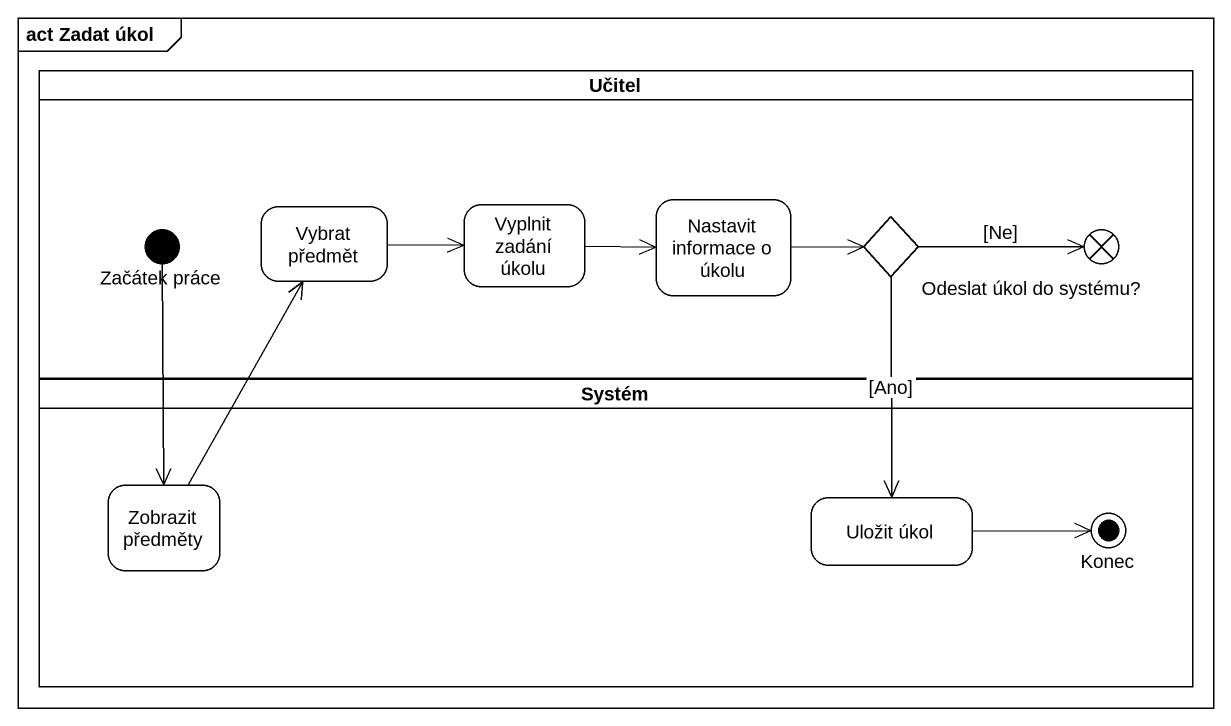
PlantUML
@startuml
mainframe act Zadat úkol
hide empty description
state Učitel <<partition>> {
  state "Vybrat předmět" as Vybrat_předmět
  state "Vyplnit zadání úkolu" as Vyplnit_zadání_úkolu
  state "Nastavit informace o úkolu" as Nastavit_informace_o_úkolu
  state "Odeslat úkol do systému?" as Odeslat_úkol_do_systému <<choice>>
  state "Začátek práce" as Začátek_práce <<start>>
  state flowfinal1 <<end>>
}
state Systém <<partition>> {
  state "Zobrazit předměty" as Zobrazit_předměty
  state "Uložit úkol" as Uložit_úkol
  state Konec <<end>>
}
Vybrat_předmět -right-> Vyplnit_zadání_úkolu
Vyplnit_zadání_úkolu -right-> Nastavit_informace_o_úkolu
Nastavit_informace_o_úkolu -right-> Odeslat_úkol_do_systému
Odeslat_úkol_do_systému -right-> flowfinal1 : [Ne]
Odeslat_úkol_do_systému --> Uložit_úkol : [Ano]
Začátek_práce --> Zobrazit_předměty
Zobrazit_předměty -up-> Vybrat_předmět
Uložit_úkol -right-> Konec
@enduml
